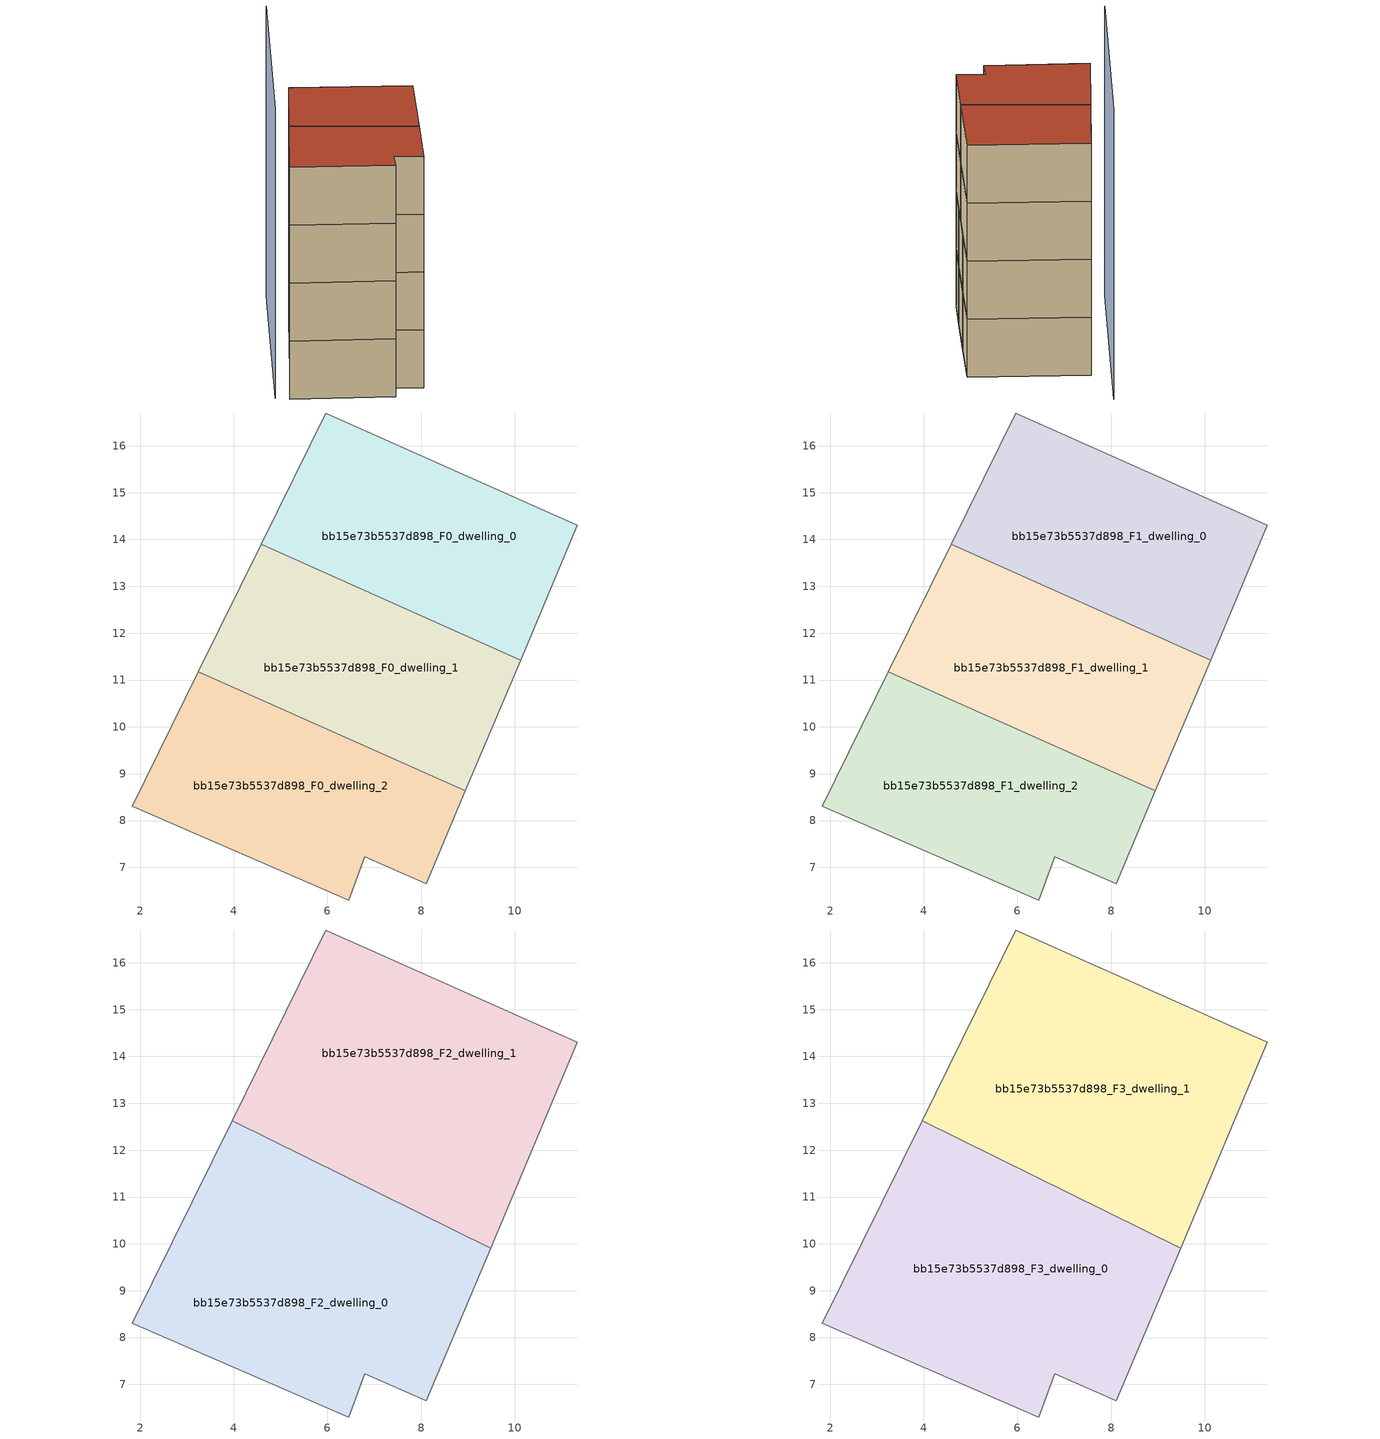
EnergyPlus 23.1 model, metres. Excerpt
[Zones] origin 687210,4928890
bb15e73b5537d898_F0_dwelling_0
 floor ground (EU_floor_Construction): 11.33,14.3 10.12,11.43 4.58,13.9 5.96,16.7 z0
 wall adiabatic (EU_wall_Construction): 10.12,11.43 11.33,14.3 5.96,16.7 4.58,13.9 z0:3
 wall to bb15e73b5537d898_F0_dwelling_1 (EU_wall_Construction): 4.58,13.9 10.12,11.43 z0:3
bb15e73b5537d898_F0_dwelling_1
 floor ground (EU_floor_Construction): 10.12,11.43 8.94,8.63 3.25,11.18 4.58,13.9 z0
 wall adiabatic (EU_wall_Construction): 8.94,8.63 10.12,11.43 / 4.58,13.9 3.25,11.18 z0:3
 wall to bb15e73b5537d898_F0_dwelling_2 (EU_wall_Construction): 3.25,11.18 8.94,8.63 z0:3
bb15e73b5537d898_F0_dwelling_2
 floor ground (EU_floor_Construction): 8.94,8.63 8.11,6.65 6.8,7.23 6.46,6.3 1.83,8.3 3.25,11.18 z0
 wall adiabatic (EU_wall_Construction): 3.25,11.18 1.83,8.3 6.46,6.3 6.8,7.23 8.11,6.65 8.94,8.63 z0:3
bb15e73b5537d898_F1_dwelling_0
 floor to bb15e73b5537d898_F0_dwelling_0 (EU_floor_Construction): 11.33,14.3 10.12,11.43 4.58,13.9 5.96,16.7 z3
 wall adiabatic (EU_wall_Construction): 10.12,11.43 11.33,14.3 5.96,16.7 4.58,13.9 z3:6
 wall to bb15e73b5537d898_F1_dwelling_1 (EU_wall_Construction): 4.58,13.9 10.12,11.43 z3:6
bb15e73b5537d898_F1_dwelling_1
 floor to bb15e73b5537d898_F0_dwelling_1 (EU_floor_Construction): 10.12,11.43 8.94,8.63 3.25,11.18 4.58,13.9 z3
 wall adiabatic (EU_wall_Construction): 8.94,8.63 10.12,11.43 / 4.58,13.9 3.25,11.18 z3:6
 wall to bb15e73b5537d898_F1_dwelling_2 (EU_wall_Construction): 3.25,11.18 8.94,8.63 z3:6
bb15e73b5537d898_F1_dwelling_2
 floor to bb15e73b5537d898_F0_dwelling_2 (EU_floor_Construction): 8.94,8.63 8.11,6.65 6.8,7.23 6.46,6.3 1.83,8.3 3.25,11.18 z3
 wall adiabatic (EU_wall_Construction): 3.25,11.18 1.83,8.3 6.46,6.3 6.8,7.23 8.11,6.65 8.94,8.63 z3:6
bb15e73b5537d898_F2_dwelling_0
 floor to bb15e73b5537d898_F1_dwelling_2 (EU_floor_Construction): 8.94,8.63 8.11,6.65 6.8,7.23 6.46,6.3 1.83,8.3 3.25,11.18 z6
 floor to bb15e73b5537d898_F1_dwelling_1 (EU_floor_Construction): 9.48,9.91 8.94,8.63 3.25,11.18 3.96,12.63 z6
 wall adiabatic (EU_wall_Construction): 3.96,12.63 1.83,8.3 6.46,6.3 6.8,7.23 8.11,6.65 9.48,9.91 z6:9
 wall to bb15e73b5537d898_F2_dwelling_1 (EU_wall_Construction): 9.48,9.91 3.96,12.63 z6:9
bb15e73b5537d898_F2_dwelling_1
 floor to bb15e73b5537d898_F1_dwelling_0 (EU_floor_Construction): 11.33,14.3 10.12,11.43 4.58,13.9 5.96,16.7 z6
 floor to bb15e73b5537d898_F1_dwelling_1 (EU_floor_Construction): 10.12,11.43 9.48,9.91 3.96,12.63 4.58,13.9 z6
 wall adiabatic (EU_wall_Construction): 9.48,9.91 11.33,14.3 5.96,16.7 3.96,12.63 z6:9
bb15e73b5537d898_F3_dwelling_0
 floor to bb15e73b5537d898_F2_dwelling_0 (EU_floor_Construction): 9.48,9.91 8.11,6.65 6.8,7.23 6.46,6.3 1.83,8.3 3.96,12.63 z9
 wall adiabatic (EU_wall_Construction): 3.96,12.63 1.83,8.3 6.46,6.3 6.8,7.23 8.11,6.65 9.48,9.91 z9:12
 wall to bb15e73b5537d898_F3_dwelling_1 (EU_wall_Construction): 9.48,9.91 3.96,12.63 z9:12
 roof outside (EU_roof_Construction): 8.11,6.65 9.48,9.91 3.96,12.63 1.83,8.3 6.46,6.3 6.8,7.23 z12
bb15e73b5537d898_F3_dwelling_1
 floor to bb15e73b5537d898_F2_dwelling_1 (EU_floor_Construction): 11.33,14.3 9.48,9.91 3.96,12.63 5.96,16.7 z9
 wall adiabatic (EU_wall_Construction): 9.48,9.91 11.33,14.3 5.96,16.7 3.96,12.63 z9:12
 roof outside (EU_roof_Construction): 9.48,9.91 11.33,14.3 5.96,16.7 3.96,12.63 z12
shading: 1.24,8.67 6.25,19.7 z0:15
[Building]
EU S2 Campaign: North Axis=0; Terrain=City; Solar Distribution=FullExterior
[Site:Location]
Bologna: Latitude=44.5; Longitude=11.25; Time Zone=1; Elevation=37
[SizingPeriod:WeatherFileDays]
AnnualSizingPeriod: Begin Month=1; Begin Day of Month=1; End Month=12; End Day of Month=31; Day of Week for Start Day=Monday; Use Weather File Daylight Saving Period=No; Use Weather File Rain and Snow Indicators=No
[MATERIAL]
EU_InternalMass_Material: Roughness=MediumRough; Thickness=0.1; Conductivity=1; Density=1800; Specific Heat=900; Thermal Absorptance=0.9; Solar Absorptance=0.7; Visible Absorptance=0.7
[MATERIAL:NOMASS] Roughness=MediumRough; Thermal Absorptance=0.9; Solar Absorptance=0.7; Visible Absorptance=0.7
Name | Thermal Resistance
EU_wall_NoMass | 0.818544
EU_roof_NoMass | 0.6448
EU_floor_NoMass | 0.806
[CONSTRUCTION]
EU_wall_Construction: EU_wall_NoMass
EU_roof_Construction: EU_roof_NoMass
EU_floor_Construction: EU_floor_NoMass
EU_InternalMass_Construction: EU_InternalMass_Material
[ZONE] Type=1; Multiplier=1; Ceiling Height=autocalculate; Floor Area=autocalculate; Part of Total Floor Area=Yes
Name | Volume
bb15e73b5537d898_F0_dwelling_0; bb15e73b5537d898_F1_dwelling_0 | 55.9131
bb15e73b5537d898_F2_dwelling_0; bb15e73b5537d898_F3_dwelling_0 | 83.8594
bb15e73b5537d898_F0_dwelling_1; bb15e73b5537d898_F1_dwelling_1 | 55.908
bb15e73b5537d898_F2_dwelling_1; bb15e73b5537d898_F3_dwelling_1 | 83.8608
bb15e73b5537d898_F0_dwelling_2; bb15e73b5537d898_F1_dwelling_2 | 55.9109
[INTERNALMASS] Construction=EU_InternalMass_Construction
Name | Zone or ZoneList | Surface Area
bb15e73b5537d898_F0_dwelling_0_EU_InternalMass | bb15e73b5537d898_F0_dwelling_0 | 18.6371
bb15e73b5537d898_F0_dwelling_1_EU_InternalMass | bb15e73b5537d898_F0_dwelling_1 | 18.6364
bb15e73b5537d898_F0_dwelling_2_EU_InternalMass | bb15e73b5537d898_F0_dwelling_2 | 18.6366
bb15e73b5537d898_F1_dwelling_0_EU_InternalMass | bb15e73b5537d898_F1_dwelling_0 | 18.6371
bb15e73b5537d898_F1_dwelling_1_EU_InternalMass | bb15e73b5537d898_F1_dwelling_1 | 18.6364
bb15e73b5537d898_F1_dwelling_2_EU_InternalMass | bb15e73b5537d898_F1_dwelling_2 | 18.6366
bb15e73b5537d898_F2_dwelling_0_EU_InternalMass | bb15e73b5537d898_F2_dwelling_0 | 27.9532
bb15e73b5537d898_F2_dwelling_1_EU_InternalMass | bb15e73b5537d898_F2_dwelling_1 | 27.9531
bb15e73b5537d898_F3_dwelling_0_EU_InternalMass | bb15e73b5537d898_F3_dwelling_0 | 27.9532
bb15e73b5537d898_F3_dwelling_1_EU_InternalMass | bb15e73b5537d898_F3_dwelling_1 | 27.9531
[OTHEREQUIPMENT] Fuel Type=Electricity; Design Level Calculation Method=Watts/Area; Power per Zone Floor Area=1; Fraction Latent=0; Fraction Radiant=0; Fraction Lost=0; Carbon Dioxide Generation Rate=0; EndUse Subcategory=EU_Step8_InternalGains
Name | Zone or ZoneList or Space or SpaceList | Schedule
EU_Step8_InternalGain_bb15e73b5537d898_F0_dwelling_0_f000 | bb15e73b5537d898_F0_dwelling_0 | EU_Step8_GainSchedule_bb15e73b5537d898_F0_dwelling_0_f000
EU_Step8_InternalGain_bb15e73b5537d898_F0_dwelling_1_f000 | bb15e73b5537d898_F0_dwelling_1 | EU_Step8_GainSchedule_bb15e73b5537d898_F0_dwelling_1_f000
EU_Step8_InternalGain_bb15e73b5537d898_F0_dwelling_2_f000 | bb15e73b5537d898_F0_dwelling_2 | EU_Step8_GainSchedule_bb15e73b5537d898_F0_dwelling_2_f000
EU_Step8_InternalGain_bb15e73b5537d898_F1_dwelling_0_f000 | bb15e73b5537d898_F1_dwelling_0 | EU_Step8_GainSchedule_bb15e73b5537d898_F1_dwelling_0_f000
EU_Step8_InternalGain_bb15e73b5537d898_F1_dwelling_1_f000 | bb15e73b5537d898_F1_dwelling_1 | EU_Step8_GainSchedule_bb15e73b5537d898_F1_dwelling_1_f000
EU_Step8_InternalGain_bb15e73b5537d898_F1_dwelling_2_f000 | bb15e73b5537d898_F1_dwelling_2 | EU_Step8_GainSchedule_bb15e73b5537d898_F1_dwelling_2_f000
EU_Step8_InternalGain_bb15e73b5537d898_F2_dwelling_0_f000 | bb15e73b5537d898_F2_dwelling_0 | EU_Step8_GainSchedule_bb15e73b5537d898_F2_dwelling_0_f000
EU_Step8_InternalGain_bb15e73b5537d898_F2_dwelling_1_f000 | bb15e73b5537d898_F2_dwelling_1 | EU_Step8_GainSchedule_bb15e73b5537d898_F2_dwelling_1_f000
EU_Step8_InternalGain_bb15e73b5537d898_F3_dwelling_0_f000 | bb15e73b5537d898_F3_dwelling_0 | EU_Step8_GainSchedule_bb15e73b5537d898_F3_dwelling_0_f000
EU_Step8_InternalGain_bb15e73b5537d898_F3_dwelling_1_f000 | bb15e73b5537d898_F3_dwelling_1 | EU_Step8_GainSchedule_bb15e73b5537d898_F3_dwelling_1_f000
[ZONEVENTILATION:DESIGNFLOWRATE] Schedule=EU_AlwaysOn; Design Flow Rate Calculation Method=AirChanges/Hour; Air Changes per Hour=0.708969; Ventilation Type=Natural; Fan Pressure Rise=0; Fan Total Efficiency=1; Constant Term Coefficient=1; Temperature Term Coefficient=0; Velocity Term Coefficient=0; Velocity Squared Term Coefficient=0; Minimum Indoor Temperature=-100; Maximum Indoor Temperature=100; Delta Temperature=-100; Minimum Outdoor Temperature=-100; Maximum Outdoor Temperature=100; Maximum Wind Speed=40
Name | Zone or ZoneList or Space or SpaceList
EU_ConstantAir_bb15e73b5537d898_F0_dwelling_0 | bb15e73b5537d898_F0_dwelling_0
EU_ConstantAir_bb15e73b5537d898_F0_dwelling_1 | bb15e73b5537d898_F0_dwelling_1
EU_ConstantAir_bb15e73b5537d898_F0_dwelling_2 | bb15e73b5537d898_F0_dwelling_2
EU_ConstantAir_bb15e73b5537d898_F1_dwelling_0 | bb15e73b5537d898_F1_dwelling_0
EU_ConstantAir_bb15e73b5537d898_F1_dwelling_1 | bb15e73b5537d898_F1_dwelling_1
EU_ConstantAir_bb15e73b5537d898_F1_dwelling_2 | bb15e73b5537d898_F1_dwelling_2
EU_ConstantAir_bb15e73b5537d898_F2_dwelling_0 | bb15e73b5537d898_F2_dwelling_0
EU_ConstantAir_bb15e73b5537d898_F2_dwelling_1 | bb15e73b5537d898_F2_dwelling_1
EU_ConstantAir_bb15e73b5537d898_F3_dwelling_0 | bb15e73b5537d898_F3_dwelling_0
EU_ConstantAir_bb15e73b5537d898_F3_dwelling_1 | bb15e73b5537d898_F3_dwelling_1
[HVACTEMPLATE:THERMOSTAT] Constant Heating Setpoint=20; Constant Cooling Setpoint=50
EU_HeatOnly_bb15e73b5537d898_F0_dwelling_0; EU_HeatOnly_bb15e73b5537d898_F0_dwelling_1; EU_HeatOnly_bb15e73b5537d898_F0_dwelling_2; EU_HeatOnly_bb15e73b5537d898_F1_dwelling_0; EU_HeatOnly_bb15e73b5537d898_F1_dwelling_1; EU_HeatOnly_bb15e73b5537d898_F1_dwelling_2; EU_HeatOnly_bb15e73b5537d898_F2_dwelling_0; EU_HeatOnly_bb15e73b5537d898_F2_dwelling_1; EU_HeatOnly_bb15e73b5537d898_F3_dwelling_0; EU_HeatOnly_bb15e73b5537d898_F3_dwelling_1
[HVACTEMPLATE:ZONE:IDEALLOADSAIRSYSTEM] System Availability Schedule=EU_AlwaysOn; Maximum Heating Supply Air Temperature=50; Minimum Cooling Supply Air Temperature=13; Maximum Heating Supply Air Humidity Ratio=0.0156; Minimum Cooling Supply Air Humidity Ratio=0.0077; Heating Limit=NoLimit; Cooling Limit=NoLimit; Heating Availability Schedule=EU_AlwaysOn; Cooling Availability Schedule=EU_CoolingOff; Dehumidification Control Type=ConstantSensibleHeatRatio; Cooling Sensible Heat Ratio=0.7; Dehumidification Setpoint=60; Humidification Control Type=None; Humidification Setpoint=30; Outdoor Air Method=None; Outdoor Air Flow Rate per Person=0.00944; Outdoor Air Flow Rate per Zone Floor Area=0; Outdoor Air Flow Rate per Zone=0; Demand Controlled Ventilation Type=None; Outdoor Air Economizer Type=NoEconomizer; Heat Recovery Type=None; Sensible Heat Recovery Effectiveness=0.7; Latent Heat Recovery Effectiveness=0.65
Name | Template Thermostat
bb15e73b5537d898_F0_dwelling_0 | EU_HeatOnly_bb15e73b5537d898_F0_dwelling_0
bb15e73b5537d898_F0_dwelling_1 | EU_HeatOnly_bb15e73b5537d898_F0_dwelling_1
bb15e73b5537d898_F0_dwelling_2 | EU_HeatOnly_bb15e73b5537d898_F0_dwelling_2
bb15e73b5537d898_F1_dwelling_0 | EU_HeatOnly_bb15e73b5537d898_F1_dwelling_0
bb15e73b5537d898_F1_dwelling_1 | EU_HeatOnly_bb15e73b5537d898_F1_dwelling_1
bb15e73b5537d898_F1_dwelling_2 | EU_HeatOnly_bb15e73b5537d898_F1_dwelling_2
bb15e73b5537d898_F2_dwelling_0 | EU_HeatOnly_bb15e73b5537d898_F2_dwelling_0
bb15e73b5537d898_F2_dwelling_1 | EU_HeatOnly_bb15e73b5537d898_F2_dwelling_1
bb15e73b5537d898_F3_dwelling_0 | EU_HeatOnly_bb15e73b5537d898_F3_dwelling_0
bb15e73b5537d898_F3_dwelling_1 | EU_HeatOnly_bb15e73b5537d898_F3_dwelling_1
[SIZING:ZONE] Zone Cooling Design Supply Air Temperature Input Method=SupplyAirTemperature; Zone Cooling Design Supply Air Temperature=13; Zone Heating Design Supply Air Temperature Input Method=SupplyAirTemperature; Zone Heating Design Supply Air Temperature=50; Zone Cooling Design Supply Air Humidity Ratio=0.008; Zone Heating Design Supply Air Humidity Ratio=0.008; Cooling Design Air Flow Method=DesignDay; Cooling Design Air Flow Rate=0; Cooling Minimum Air Flow per Zone Floor Area=0.000762; Cooling Minimum Air Flow=0; Cooling Minimum Air Flow Fraction=0.2; Heating Design Air Flow Method=DesignDay; Heating Design Air Flow Rate=0; Heating Maximum Air Flow per Zone Floor Area=0.002032; Heating Maximum Air Flow=0.141576; Heating Maximum Air Flow Fraction=0.3; Account for Dedicated Outdoor Air System=No; Dedicated Outdoor Air System Control Strategy=NeutralSupplyAir; Dedicated Outdoor Air Low Setpoint Temperature for Design=autosize; Dedicated Outdoor Air High Setpoint Temperature for Design=autosize; Zone Load Sizing Method=Sensible Load Only No Latent Load; Zone Latent Cooling Design Supply Air Humidity Ratio Input Method=HumidityRatioDifference; Zone Cooling Design Supply Air Humidity Ratio Difference=0.005; Zone Latent Heating Design Supply Air Humidity Ratio Input Method=HumidityRatioDifference; Zone Humidification Design Supply Air Humidity Ratio Difference=0.005
bb15e73b5537d898_F0_dwelling_0; bb15e73b5537d898_F0_dwelling_1; bb15e73b5537d898_F0_dwelling_2; bb15e73b5537d898_F1_dwelling_0; bb15e73b5537d898_F1_dwelling_1; bb15e73b5537d898_F1_dwelling_2; bb15e73b5537d898_F2_dwelling_0; bb15e73b5537d898_F2_dwelling_1; bb15e73b5537d898_F3_dwelling_0; bb15e73b5537d898_F3_dwelling_1
[SCHEDULE:CONSTANT]
Name | Hourly Value
EU_AlwaysOn | 1
EU_CoolingOff | 0
[SCHEDULE:FILE] Column Number=1; Rows to Skip at Top=0; Number of Hours of Data=8760; Column Separator=Comma; Interpolate to Timestep=No; Minutes per Item=60; Adjust Schedule for Daylight Savings=Yes
Name | File
EU_Step8_GainSchedule_bb15e73b5537d898_F0_dwelling_0_f000 | ../../schedules/bb15e73b5537d898/bb15e73b5537d898_F0_dwelling_0_f000_gain.csv
EU_Step8_GainSchedule_bb15e73b5537d898_F0_dwelling_1_f000 | ../../schedules/bb15e73b5537d898/bb15e73b5537d898_F0_dwelling_1_f000_gain.csv
EU_Step8_GainSchedule_bb15e73b5537d898_F0_dwelling_2_f000 | ../../schedules/bb15e73b5537d898/bb15e73b5537d898_F0_dwelling_2_f000_gain.csv
EU_Step8_GainSchedule_bb15e73b5537d898_F1_dwelling_0_f000 | ../../schedules/bb15e73b5537d898/bb15e73b5537d898_F1_dwelling_0_f000_gain.csv
EU_Step8_GainSchedule_bb15e73b5537d898_F1_dwelling_1_f000 | ../../schedules/bb15e73b5537d898/bb15e73b5537d898_F1_dwelling_1_f000_gain.csv
EU_Step8_GainSchedule_bb15e73b5537d898_F1_dwelling_2_f000 | ../../schedules/bb15e73b5537d898/bb15e73b5537d898_F1_dwelling_2_f000_gain.csv
EU_Step8_GainSchedule_bb15e73b5537d898_F2_dwelling_0_f000 | ../../schedules/bb15e73b5537d898/bb15e73b5537d898_F2_dwelling_0_f000_gain.csv
EU_Step8_GainSchedule_bb15e73b5537d898_F2_dwelling_1_f000 | ../../schedules/bb15e73b5537d898/bb15e73b5537d898_F2_dwelling_1_f000_gain.csv
EU_Step8_GainSchedule_bb15e73b5537d898_F3_dwelling_0_f000 | ../../schedules/bb15e73b5537d898/bb15e73b5537d898_F3_dwelling_0_f000_gain.csv
EU_Step8_GainSchedule_bb15e73b5537d898_F3_dwelling_1_f000 | ../../schedules/bb15e73b5537d898/bb15e73b5537d898_F3_dwelling_1_f000_gain.csv
